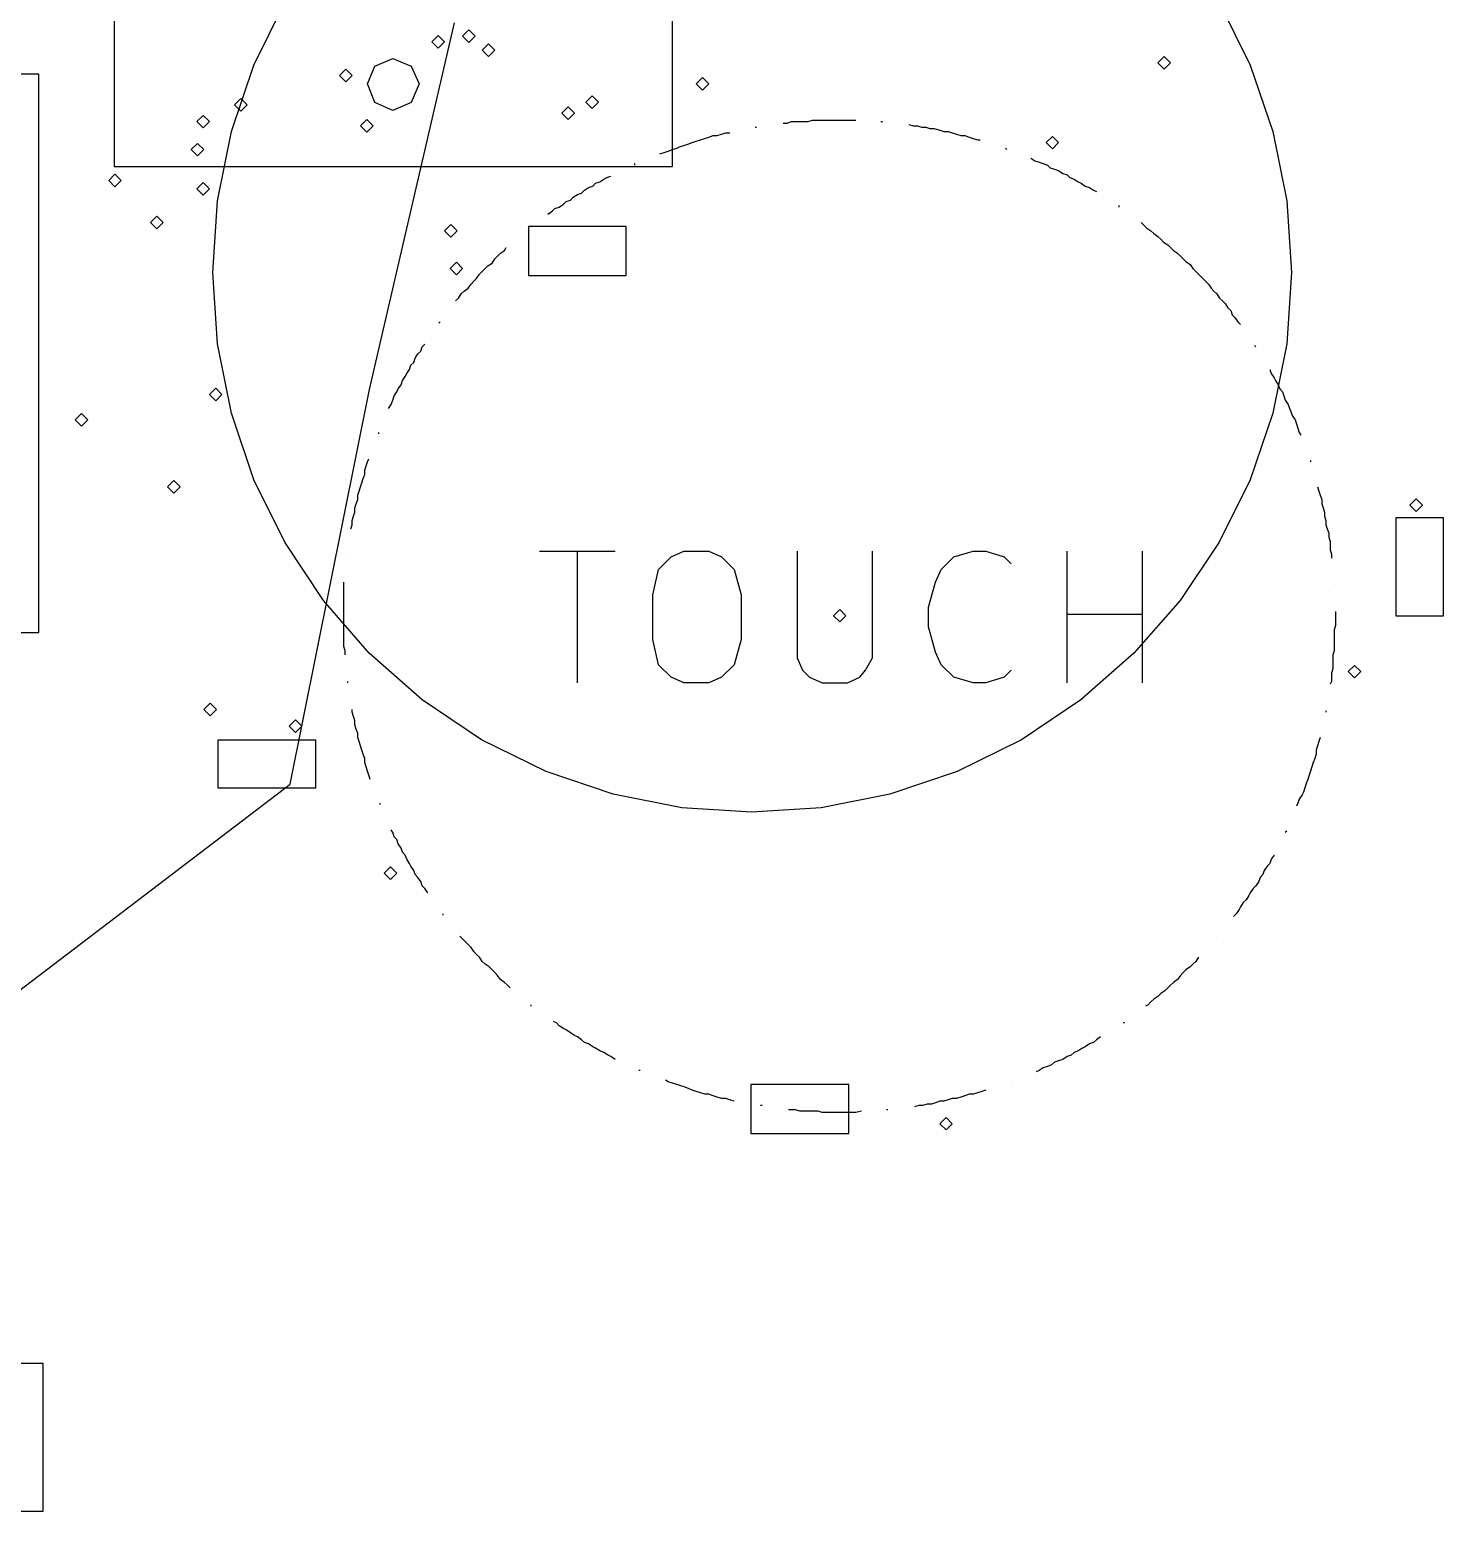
# Model space of a CAD drawing. Extents: x 11 to 154, y 0 to 137.
# Drawn here: x 106.08 to 148.86, y 4.04 to 48.86 of the extents above; entities that cross this region are included whole.
import ezdxf

# ---------------------------------------------------------------- set-up
doc = ezdxf.new("R2010")
doc.units = 0

msp = doc.modelspace()

# ---------------------------------------------------------------- linework, layer by layer
at = {"layer": '1'}
for p, q in [((108.638548, 101.70627), (108.638548, 44.725675)), ((125.529535, 44.725675), (125.529535, 101.70627)), ((112.866502, 47.792443), (113.797916, 49.686609)), ((142.065954, 49.686609), (143.005141, 47.792443)), ((118.248205, 48.493334), (118.438705, 48.683838)), ((118.438705, 48.302837), (118.248205, 48.493334)), ((118.438705, 48.683838), (118.629205, 48.493334)), ((118.629205, 48.493334), (118.438705, 48.302837)), ((118.629205, 48.493334), (118.629205, 48.493334)), ((119.179543, 48.66267), (119.370042, 48.853168)), ((119.370042, 48.472172), (119.179543, 48.66267)), ((119.370042, 48.853168), (119.560542, 48.66267)), ((119.560542, 48.66267), (119.370042, 48.472172)), ((119.560542, 48.66267), (119.560542, 48.66267)), ((119.772206, 48.239337), (119.962706, 48.429835)), ((119.962706, 48.429835), (120.153205, 48.239337)), ((116.523121, 47.763088), (117.062871, 47.985338)), ((117.062871, 47.985338), (117.623787, 47.763088)), ((119.962706, 48.048838), (119.772206, 48.239337)), ((120.153205, 48.239337), (119.962706, 48.048838)), ((120.153205, 48.239337), (120.153205, 48.239337)), ((140.219164, 47.858335), (140.409664, 48.048839)), ((140.409664, 48.048839), (140.600164, 47.858335)), ((106.352546, 47.519669), (49.329631, 47.519669)), ((106.352546, 30.628693), (106.352546, 47.519669)), ((112.184622, 45.784671), (112.866502, 47.792443)), ((115.454209, 47.477336), (115.644708, 47.667839)), ((115.644708, 47.667839), (115.835208, 47.477336)), ((116.300872, 47.223339), (116.523121, 47.763088)), ((117.623787, 47.763088), (117.867203, 47.223339)), ((140.409664, 47.667837), (140.219164, 47.858335)), ((140.600164, 47.858335), (140.409664, 47.667837)), ((140.600164, 47.858335), (140.600164, 47.858335)), ((143.005141, 47.792443), (143.693801, 45.784671)), ((115.644708, 47.286838), (115.454209, 47.477336)), ((115.835208, 47.477336), (115.644708, 47.286838)), ((115.835208, 47.477336), (115.835208, 47.477336)), ((116.523121, 46.662423), (116.300872, 47.223339)), ((117.867203, 47.223339), (117.623787, 46.662423)), ((117.867203, 47.223339), (117.867203, 47.223339)), ((126.249192, 47.223339), (126.439692, 47.413836)), ((126.439692, 47.032841), (126.249192, 47.223339)), ((126.439692, 47.413836), (126.630192, 47.223339)), ((126.630192, 47.223339), (126.439692, 47.032841)), ((126.630192, 47.223339), (126.630192, 47.223339)), ((112.279213, 46.588339), (112.469712, 46.778839)), ((112.469712, 46.778839), (112.660212, 46.588339)), ((117.062871, 46.419006), (116.523121, 46.662423)), ((117.623787, 46.662423), (117.062871, 46.419006)), ((122.904858, 46.673009), (123.095358, 46.863506)), ((123.095358, 46.482505), (122.904858, 46.673009)), ((123.095358, 46.863506), (123.285858, 46.673009)), ((123.285858, 46.673009), (123.095358, 46.482505)), ((123.285858, 46.673009), (123.285858, 46.673009)), ((111.136211, 46.080337), (111.326711, 46.270841)), ((111.326711, 46.270841), (111.517211, 46.080337)), ((112.469712, 46.397842), (112.279213, 46.588339)), ((112.660212, 46.588339), (112.469712, 46.397842)), ((112.660212, 46.588339), (112.660212, 46.588339)), ((122.1852, 46.334342), (122.3757, 46.52484)), ((122.3757, 46.143839), (122.1852, 46.334342)), ((122.3757, 46.52484), (122.5662, 46.334342)), ((122.5662, 46.334342), (122.3757, 46.143839)), ((122.5662, 46.334342), (122.5662, 46.334342)), ((111.326711, 45.88984), (111.136211, 46.080337)), ((111.517211, 46.080337), (111.326711, 45.88984)), ((111.517211, 46.080337), (111.517211, 46.080337)), ((111.765671, 43.686611), (112.184622, 45.784671)), ((116.089197, 45.953343), (116.279698, 46.143841)), ((116.279698, 45.762839), (116.089197, 45.953343)), ((116.279698, 46.143841), (116.470199, 45.953343)), ((116.470199, 45.953343), (116.279698, 45.762839)), ((116.470199, 45.953343), (116.470199, 45.953343)), ((143.693801, 45.784671), (144.117547, 43.686611)), ((110.966876, 45.233677), (111.157375, 45.424175)), ((111.157375, 45.424175), (111.347875, 45.233677)), ((136.832502, 45.445341), (137.023002, 45.635839)), ((137.023002, 45.254843), (136.832502, 45.445341)), ((137.023002, 45.635839), (137.213501, 45.445341)), ((137.213501, 45.445341), (137.023002, 45.254843)), ((137.213501, 45.445341), (137.213501, 45.445341)), ((111.157375, 45.043173), (110.966876, 45.233677)), ((111.347875, 45.233677), (111.157375, 45.043173)), ((111.347875, 45.233677), (111.347875, 45.233677)), ((108.46921, 44.30234), (108.659711, 44.492843)), ((108.638548, 44.725675), (125.529535, 44.725675)), ((108.659711, 44.492843), (108.850212, 44.30234)), ((108.659711, 44.111842), (108.46921, 44.30234)), ((108.850212, 44.30234), (108.659711, 44.111842)), ((108.850212, 44.30234), (108.850212, 44.30234)), ((111.136211, 44.048343), (111.326711, 44.23884)), ((111.326711, 43.857845), (111.136211, 44.048343)), ((111.326711, 44.23884), (111.517211, 44.048343)), ((111.517211, 44.048343), (111.326711, 43.857845)), ((111.517211, 44.048343), (111.517211, 44.048343)), ((111.623044, 41.521578), (111.765671, 43.686611)), ((144.117547, 43.686611), (144.261993, 41.521578)), ((109.739205, 43.032344), (109.929706, 43.222842)), ((109.929706, 42.841846), (109.739205, 43.032344)), ((109.929706, 43.222842), (110.120207, 43.032344)), ((110.120207, 43.032344), (109.929706, 42.841846)), ((110.120207, 43.032344), (110.120207, 43.032344)), ((118.629205, 42.778347), (118.819704, 42.968845)), ((118.819704, 42.587843), (118.629205, 42.778347)), ((118.819704, 42.968845), (119.010204, 42.778347)), ((119.010204, 42.778347), (118.819704, 42.587843)), ((119.010204, 42.778347), (119.010204, 42.778347)), ((121.169194, 42.905341), (121.169194, 41.423677)), ((124.132528, 42.905341), (121.169194, 42.905341)), ((124.132528, 41.423677), (124.132528, 42.905341)), ((118.79854, 41.635346), (118.989042, 41.825845)), ((118.989042, 41.825845), (119.179543, 41.635346)), ((111.765671, 39.356545), (111.623044, 41.521578)), ((118.989042, 41.444848), (118.79854, 41.635346)), ((119.179543, 41.635346), (118.989042, 41.444848)), ((119.179543, 41.635346), (119.179543, 41.635346)), ((121.169194, 41.423677), (124.132528, 41.423677)), ((144.261993, 41.521578), (144.117547, 39.356545)), ((144.261993, 41.521578), (144.261993, 41.521578)), ((112.184622, 37.258484), (111.765671, 39.356545)), ((144.117547, 39.356545), (143.693801, 37.258484)), ((111.517211, 37.825353), (111.707712, 38.015851)), ((111.707712, 37.634849), (111.517211, 37.825353)), ((111.707712, 38.015851), (111.898213, 37.825353)), ((111.898213, 37.825353), (111.707712, 37.634849)), ((111.898213, 37.825353), (111.898213, 37.825353)), ((107.453221, 37.063351), (107.643721, 37.253851)), ((107.643721, 37.253851), (107.834221, 37.063351)), ((112.866502, 35.250713), (112.184622, 37.258484)), ((143.693801, 37.258484), (143.005141, 35.250713)), ((107.643721, 36.872854), (107.453221, 37.063351)), ((107.834221, 37.063351), (107.643721, 36.872854)), ((107.834221, 37.063351), (107.834221, 37.063351)), ((110.247218, 35.031357), (110.437718, 35.221854)), ((110.437718, 34.840853), (110.247218, 35.031357)), ((110.437718, 35.221854), (110.628217, 35.031357)), ((110.628217, 35.031357), (110.437718, 34.840853)), ((110.628217, 35.031357), (110.628217, 35.031357)), ((113.797916, 33.356546), (112.866502, 35.250713)), ((143.005141, 35.250713), (142.065954, 33.356546)), ((147.839155, 34.481021), (148.029654, 34.671519)), ((148.029654, 34.671519), (148.220154, 34.481021)), ((147.415848, 34.100019), (147.415848, 31.136695)), ((148.855153, 34.100019), (147.415848, 34.100019)), ((148.029654, 34.290522), (147.839155, 34.481021)), ((148.220154, 34.481021), (148.029654, 34.290522)), ((148.220154, 34.481021), (148.220154, 34.481021)), ((148.855153, 31.136695), (148.855153, 34.100019)), ((114.965472, 31.599302), (113.797916, 33.356546)), ((142.065954, 33.356546), (140.890626, 31.599302)), ((116.355773, 30.002295), (114.965472, 31.599302)), ((140.890626, 31.599302), (139.493545, 30.002295)), ((130.397851, 31.136695), (130.588351, 31.327193)), ((130.588351, 30.946191), (130.397851, 31.136695)), ((130.588351, 31.327193), (130.778851, 31.136695)), ((130.778851, 31.136695), (130.588351, 30.946191)), ((130.778851, 31.136695), (130.778851, 31.136695)), ((147.415848, 31.136695), (148.855153, 31.136695)), ((49.329631, 30.628693), (106.352546, 30.628693)), ((117.955425, 28.588843), (116.355773, 30.002295)), ((139.493545, 30.002295), (137.889098, 28.588843)), ((145.97649, 29.443358), (146.16699, 29.633862)), ((146.16699, 29.633862), (146.35749, 29.443358)), ((146.16699, 29.252861), (145.97649, 29.443358)), ((146.35749, 29.443358), (146.16699, 29.252861)), ((146.35749, 29.443358), (146.35749, 29.443358)), ((111.347875, 28.300365), (111.538375, 28.490857)), ((111.538375, 28.109861), (111.347875, 28.300365)), ((111.538375, 28.490857), (111.728875, 28.300365)), ((111.728875, 28.300365), (111.538375, 28.109861)), ((111.728875, 28.300365), (111.728875, 28.300365)), ((119.751034, 27.382262), (117.955425, 28.588843)), ((137.889098, 28.588843), (136.091669, 27.382262)), ((113.930208, 27.792371), (114.120708, 27.982863)), ((114.120708, 27.601865), (113.930208, 27.792371)), ((114.120708, 27.982863), (114.311207, 27.792371)), ((114.311207, 27.792371), (114.120708, 27.601865)), ((114.311207, 27.792371), (114.311207, 27.792371)), ((111.771219, 27.369028), (111.771219, 25.929696)), ((114.734535, 27.369028), (111.771219, 27.369028)), ((114.734535, 25.929696), (114.734535, 27.369028)), ((121.703325, 26.42381), (119.751034, 27.382262)), ((136.091669, 27.382262), (134.139378, 26.42381)), ((123.733006, 25.739202), (121.703325, 26.42381)), ((134.139378, 26.42381), (132.109697, 25.739202)), ((111.771219, 25.929696), (114.734535, 25.929696)), ((125.814281, 25.328437), (123.733006, 25.739202)), ((132.109697, 25.739202), (130.028423, 25.328437)), ((127.921352, 25.191515), (125.814281, 25.328437)), ((130.028423, 25.328437), (127.921352, 25.191515)), ((116.808871, 23.347363), (116.999372, 23.537867)), ((116.999372, 23.156872), (116.808871, 23.347363)), ((116.999372, 23.537867), (117.189873, 23.347363)), ((117.189873, 23.347363), (116.999372, 23.156872)), ((117.189873, 23.347363), (117.189873, 23.347363)), ((127.900188, 16.955043), (127.900188, 15.473387)), ((130.86352, 16.955043), (127.900188, 16.955043)), ((130.86352, 15.473387), (130.86352, 16.955043)), ((133.615188, 15.769717), (133.80569, 15.960211)), ((133.80569, 15.579213), (133.615188, 15.769717)), ((133.80569, 15.960211), (133.996191, 15.769717)), ((133.996191, 15.769717), (133.80569, 15.579213)), ((133.996191, 15.769717), (133.996191, 15.769717)), ((127.900188, 15.473387), (130.86352, 15.473387)), ((96.954571, 8.530715), (106.479559, 8.530715)), ((106.479559, 8.530715), (106.479559, 4.043398)), ((106.479559, 4.043398), (103.727887, 4.043398))]:
    msp.add_line(p, q, dxfattribs=at)
at = {"layer": 'Layer 1'}
for p, q in [((116.364313, 37.977401), (118.932077, 49.072209)), ((113.958278, 26.036342), (116.364313, 37.977401)), ((98.875497, 14.555406), (113.958278, 26.036342))]:
    msp.add_line(p, q, dxfattribs=at)
at = {"layer": 'top silk'}
for p, q in [((127.011684, 45.698814), (127.138678, 45.741147)), ((127.138678, 45.741147), (127.265688, 45.741147)), ((128.02769, 45.910485), (128.070016, 45.910485)), ((128.874343, 46.03748), (129.001353, 46.03748)), ((129.001353, 46.03748), (129.128348, 46.079813)), ((129.128348, 46.079813), (129.255342, 46.079813)), ((129.255342, 46.079813), (129.382352, 46.079813)), ((129.382352, 46.079813), (129.509347, 46.079813)), ((129.509347, 46.079813), (129.636342, 46.079813)), ((129.636342, 46.079813), (129.763355, 46.122149)), ((129.763355, 46.122149), (129.890349, 46.122149)), ((129.890349, 46.122149), (130.017344, 46.122149)), ((130.017344, 46.122149), (130.18668, 46.122149)), ((130.18668, 46.122149), (130.313674, 46.122149)), ((130.313674, 46.122149), (130.440684, 46.122149)), ((130.440684, 46.122149), (130.567679, 46.122149)), ((130.567679, 46.122149), (130.694674, 46.122149)), ((130.694674, 46.122149), (130.821687, 46.122149)), ((130.821687, 46.122149), (130.948681, 46.122149)), ((130.948681, 46.122149), (131.075676, 46.122149)), ((131.837675, 46.079813), (131.880019, 46.079813)), ((132.684343, 45.995152), (132.811338, 45.952818)), ((132.811338, 45.952818), (132.938351, 45.952818)), ((132.938351, 45.952818), (133.065345, 45.910485)), ((133.065345, 45.910485), (133.19234, 45.910485)), ((133.19234, 45.910485), (133.31935, 45.868149)), ((133.31935, 45.868149), (133.446345, 45.868149)), ((133.446345, 45.868149), (133.61568, 45.825816)), ((133.61568, 45.825816), (133.742675, 45.783483)), ((133.742675, 45.783483), (133.86967, 45.783483)), ((133.86967, 45.783483), (133.996683, 45.741147)), ((133.996683, 45.741147), (134.123677, 45.698814)), ((125.530027, 45.233153), (125.657021, 45.275486)), ((125.657021, 45.275486), (125.741688, 45.317814)), ((125.741688, 45.317814), (125.868685, 45.360147)), ((125.868685, 45.360147), (125.99568, 45.402481)), ((125.99568, 45.402481), (126.12269, 45.444816)), ((126.12269, 45.444816), (126.249684, 45.48715)), ((126.249684, 45.48715), (126.376679, 45.529483)), ((126.376679, 45.529483), (126.503689, 45.571819)), ((126.503689, 45.571819), (126.630684, 45.614152)), ((126.630684, 45.614152), (126.757679, 45.65648)), ((126.757679, 45.65648), (126.884689, 45.65648)), ((126.884689, 45.65648), (127.011684, 45.698814)), ((134.123677, 45.698814), (134.250672, 45.65648)), ((134.250672, 45.65648), (134.377682, 45.65648)), ((134.377682, 45.65648), (134.504677, 45.614152)), ((134.504677, 45.614152), (134.631671, 45.571819)), ((134.631671, 45.571819), (134.758666, 45.529483)), ((134.758666, 45.529483), (134.843335, 45.529483)), ((135.605334, 45.275486), (135.647678, 45.233153)), ((125.149024, 45.10615), (125.276019, 45.148484)), ((125.276019, 45.148484), (125.403014, 45.190819)), ((125.403014, 45.190819), (125.530027, 45.233153)), ((136.367336, 44.979148), (136.494346, 44.894486)), ((136.494346, 44.894486), (136.621341, 44.852153)), ((136.621341, 44.852153), (136.748335, 44.809817)), ((123.455688, 44.344149), (123.540357, 44.386484)), ((123.540357, 44.386484), (123.667352, 44.428818)), ((124.387025, 44.767484), (124.387025, 44.809817)), ((136.748335, 44.809817), (136.87533, 44.767484)), ((136.87533, 44.767484), (136.959999, 44.682815)), ((136.959999, 44.682815), (137.087009, 44.640482)), ((137.087009, 44.640482), (137.214004, 44.598148)), ((137.214004, 44.598148), (137.340999, 44.513487)), ((137.340999, 44.513487), (137.468009, 44.471151)), ((137.468009, 44.471151), (137.552678, 44.386484)), ((137.552678, 44.386484), (137.679673, 44.344149)), ((122.778356, 43.920816), (122.863025, 44.005485)), ((122.863025, 44.005485), (122.990019, 44.090152)), ((122.990019, 44.090152), (123.117014, 44.132487)), ((123.117014, 44.132487), (123.201683, 44.217154)), ((123.201683, 44.217154), (123.328693, 44.259482)), ((123.328693, 44.259482), (123.455688, 44.344149)), ((137.679673, 44.344149), (137.806667, 44.259482)), ((137.806667, 44.259482), (137.891336, 44.217154)), ((137.891336, 44.217154), (138.018331, 44.132487)), ((138.018331, 44.132487), (138.145341, 44.090152)), ((138.145341, 44.090152), (138.272336, 44.005485)), ((138.272336, 44.005485), (138.357005, 43.963149)), ((121.974028, 43.455155), (122.101023, 43.497488)), ((122.101023, 43.497488), (122.228018, 43.58215)), ((122.228018, 43.58215), (122.312687, 43.666819)), ((122.312687, 43.666819), (122.439681, 43.709152)), ((122.439681, 43.709152), (122.524351, 43.793821)), ((122.524351, 43.793821), (122.651361, 43.878488)), ((122.651361, 43.878488), (122.778356, 43.920816)), ((139.034335, 43.539816), (139.034335, 43.497488)), ((121.762352, 43.285817), (121.889362, 43.370486)), ((121.889362, 43.370486), (121.974028, 43.455155)), ((139.711668, 43.03182), (139.796337, 42.947153)), ((121.12736, 42.777822), (121.12736, 42.777822)), ((139.796337, 42.947153), (139.881006, 42.862484)), ((139.881006, 42.862484), (140.008, 42.777822)), ((140.008, 42.777822), (140.092667, 42.693153)), ((140.092667, 42.693153), (140.219662, 42.608487)), ((140.219662, 42.608487), (140.304331, 42.523818)), ((120.323017, 42.10049), (120.450028, 42.185151)), ((120.450028, 42.185151), (120.492356, 42.26982)), ((140.304331, 42.523818), (140.389, 42.439156)), ((140.389, 42.439156), (140.516, 42.354487)), ((140.516, 42.354487), (140.600666, 42.26982)), ((140.600666, 42.26982), (140.685333, 42.185151)), ((140.685333, 42.185151), (140.812333, 42.10049)), ((119.857364, 41.634821), (119.942018, 41.71949)), ((119.942018, 41.71949), (120.069028, 41.804152)), ((120.069028, 41.804152), (120.153697, 41.931154)), ((120.153697, 41.931154), (120.238367, 42.015823)), ((120.238367, 42.015823), (120.323017, 42.10049)), ((140.812333, 42.10049), (140.896999, 42.015823)), ((140.896999, 42.015823), (140.981666, 41.931154)), ((140.981666, 41.931154), (141.066332, 41.846485)), ((141.066332, 41.846485), (141.193332, 41.761824)), ((141.193332, 41.761824), (141.277999, 41.634821)), ((119.434024, 41.169153), (119.518693, 41.253822)), ((119.518693, 41.253822), (119.60336, 41.338491)), ((119.60336, 41.338491), (119.688029, 41.465486)), ((119.688029, 41.465486), (119.772698, 41.550155)), ((119.772698, 41.550155), (119.857364, 41.634821)), ((141.277999, 41.634821), (141.362665, 41.550155)), ((141.277999, 41.634821), (141.277999, 41.634821)), ((141.362665, 41.550155), (141.447332, 41.465486)), ((141.447332, 41.465486), (141.574332, 41.338491)), ((141.574332, 41.338491), (141.658998, 41.253822)), ((141.658998, 41.253822), (141.743665, 41.169153)), ((119.053022, 40.74582), (119.137691, 40.872822)), ((119.137691, 40.872822), (119.22236, 40.957491)), ((119.22236, 40.957491), (119.349355, 41.042158)), ((119.349355, 41.042158), (119.434024, 41.169153)), ((141.743665, 41.169153), (141.828332, 41.042158)), ((141.828332, 41.042158), (141.912998, 40.957491)), ((141.912998, 40.957491), (141.997665, 40.872822)), ((141.997665, 40.872822), (142.082331, 40.74582)), ((118.968355, 40.661158), (119.053022, 40.74582)), ((142.082331, 40.74582), (142.166998, 40.661158)), ((142.166998, 40.661158), (142.251664, 40.576489)), ((142.251664, 40.576489), (142.336331, 40.449487)), ((142.336331, 40.449487), (142.420997, 40.36482)), ((142.420997, 40.36482), (142.463331, 40.237823)), ((118.460361, 39.983826), (118.502702, 40.026154)), ((142.463331, 40.237823), (142.547997, 40.153156)), ((142.547997, 40.153156), (142.632664, 40.026154)), ((142.632664, 40.026154), (142.71733, 39.941493)), ((117.7407, 38.925494), (117.825354, 39.052489)), ((117.825354, 39.052489), (117.910023, 39.137158)), ((117.910023, 39.137158), (117.952364, 39.26416)), ((117.952364, 39.26416), (118.037033, 39.348822)), ((143.140663, 39.306488), (143.182996, 39.26416)), ((117.486696, 38.459825), (117.571365, 38.586828)), ((117.571365, 38.586828), (117.61369, 38.713825)), ((117.61369, 38.713825), (117.698359, 38.798492)), ((117.698359, 38.798492), (117.7407, 38.925494)), ((143.606329, 38.586828), (143.648663, 38.459825)), ((117.232691, 37.994157), (117.31736, 38.121159)), ((117.31736, 38.121159), (117.359701, 38.248156)), ((117.359701, 38.248156), (117.44437, 38.375159)), ((117.44437, 38.375159), (117.486696, 38.459825)), ((143.648663, 38.459825), (143.733329, 38.332823)), ((143.733329, 38.332823), (143.775662, 38.248156)), ((143.775662, 38.248156), (143.860329, 38.121159)), ((143.860329, 38.121159), (143.902662, 37.994157)), ((117.021027, 37.528496), (117.063371, 37.655493)), ((117.063371, 37.655493), (117.105696, 37.782495)), ((117.105696, 37.782495), (117.190365, 37.90949)), ((117.190365, 37.90949), (117.232691, 37.994157)), ((143.902662, 37.994157), (143.987329, 37.90949)), ((143.987329, 37.90949), (144.029662, 37.782495)), ((144.029662, 37.782495), (144.071995, 37.655493)), ((144.071995, 37.655493), (144.156662, 37.528496)), ((116.936358, 37.401493), (117.021027, 37.528496)), ((144.156662, 37.528496), (144.198995, 37.401493)), ((144.198995, 37.401493), (144.241328, 37.316827)), ((144.241328, 37.316827), (144.283662, 37.189824)), ((144.283662, 37.189824), (144.368328, 37.062827)), ((144.368328, 37.062827), (144.410662, 36.935825)), ((144.410662, 36.935825), (144.452995, 36.80883)), ((144.452995, 36.80883), (144.495328, 36.681828)), ((116.640027, 36.639494), (116.640027, 36.681828)), ((144.495328, 36.681828), (144.537661, 36.597161)), ((116.301369, 35.792826), (116.343697, 35.877493)), ((116.174359, 35.284829), (116.2167, 35.411832)), ((116.2167, 35.538829), (116.259028, 35.665831)), ((116.2167, 35.411832), (116.2167, 35.538829)), ((116.259028, 35.665831), (116.301369, 35.792826)), ((144.833994, 35.835159), (144.833994, 35.792826)), ((116.047364, 34.90383), (116.089689, 35.030832)), ((116.089689, 35.030832), (116.132033, 35.157827)), ((116.132033, 35.157827), (116.174359, 35.284829)), ((145.045661, 35.030832), (145.087994, 34.90383)), ((115.920369, 34.395828), (115.962695, 34.52283)), ((115.962695, 34.52283), (116.005039, 34.649833)), ((116.005039, 34.776827), (116.047364, 34.90383)), ((116.005039, 34.649833), (116.005039, 34.776827)), ((145.087994, 34.90383), (145.130327, 34.776827)), ((145.130327, 34.776827), (145.172661, 34.649833)), ((145.172661, 34.649833), (145.172661, 34.52283)), ((145.172661, 34.52283), (145.214994, 34.395828)), ((115.8357, 34.014828), (115.878026, 34.141831)), ((115.878026, 34.141831), (115.920369, 34.268833)), ((115.920369, 34.268833), (115.920369, 34.395828)), ((145.214994, 34.395828), (145.257327, 34.268833)), ((145.257327, 34.268833), (145.257327, 34.141831)), ((145.257327, 34.141831), (145.29966, 34.014828)), ((115.793359, 33.760829), (115.8357, 33.887831)), ((115.8357, 33.887831), (115.8357, 34.014828)), ((145.29966, 34.014828), (145.29966, 33.887831)), ((145.29966, 33.887831), (145.341994, 33.760829)), ((145.341994, 33.760829), (145.384327, 33.633834)), ((145.384327, 33.633834), (145.384327, 33.506832)), ((145.384327, 33.506832), (145.42666, 33.379829)), ((145.42666, 33.379829), (145.42666, 33.252834)), ((145.42666, 33.252834), (145.42666, 33.125832)), ((115.666364, 32.956496), (115.666364, 32.956496)), ((121.50836, 33.083499), (123.794362, 33.083499)), ((122.651361, 29.104168), (122.651361, 33.083499)), ((125.107001, 32.533167), (125.488, 32.914167)), ((125.488, 32.914167), (125.869, 33.0835)), ((125.869, 33.0835), (126.630999, 33.0835)), ((126.630999, 33.0835), (127.011999, 32.914167)), ((127.011999, 32.914167), (127.392998, 32.533167)), ((129.298, 33.0835), (129.298, 29.866171)), ((131.583997, 29.866171), (131.583997, 33.0835)), ((133.658336, 32.533196), (134.039336, 32.914196)), ((134.039336, 32.914196), (134.632001, 33.083529)), ((134.632001, 33.083529), (135.013001, 33.083529)), ((135.013001, 33.083529), (135.563334, 32.914196)), ((135.563334, 32.914196), (135.775, 32.702529)), ((137.468009, 29.104168), (137.468009, 33.083499)), ((139.753996, 29.104168), (139.753996, 33.083499)), ((145.42666, 33.125832), (145.468994, 32.99883)), ((145.468994, 32.99883), (145.468994, 32.871835)), ((124.937668, 31.771168), (125.107001, 32.533167)), ((127.392998, 32.533167), (127.604664, 31.771168)), ((133.489003, 32.152197), (133.658336, 32.533196)), ((115.581695, 32.025167), (115.581695, 32.152169)), ((115.581695, 31.898164), (115.581695, 32.025167)), ((115.581695, 31.771167), (115.581695, 31.898164)), ((133.277336, 31.390198), (133.489003, 32.152197)), ((145.55366, 32.0675), (145.55366, 32.0675)), ((115.581695, 31.644165), (115.581695, 31.771167)), ((115.581695, 31.51717), (115.581695, 31.644165)), ((115.581695, 31.390168), (115.581695, 31.51717)), ((115.581695, 31.263165), (115.581695, 31.390168)), ((124.937668, 30.416503), (124.937668, 31.771168)), ((127.604664, 31.771168), (127.604664, 30.416503)), ((133.277336, 30.797532), (133.277336, 31.390198)), ((115.581695, 31.13617), (115.581695, 31.263165)), ((115.581695, 31.009168), (115.581695, 31.13617)), ((115.581695, 30.839832), (115.581695, 31.009168)), ((137.468009, 31.178504), (139.753996, 31.178504)), ((145.595993, 31.263165), (145.595993, 31.13617)), ((145.595993, 31.13617), (145.595993, 30.966835)), ((145.595993, 30.966835), (145.595993, 30.839832)), ((115.581695, 30.712835), (115.581695, 30.839832)), ((115.581695, 30.585833), (115.581695, 30.712835)), ((115.581695, 30.458838), (115.581695, 30.585833)), ((133.489003, 30.035533), (133.277336, 30.797532)), ((145.595993, 30.839832), (145.55366, 30.712835)), ((145.55366, 30.712835), (145.55366, 30.585833)), ((145.55366, 30.585833), (145.55366, 30.458838)), ((115.581695, 30.331836), (115.581695, 30.458838)), ((115.581695, 30.204833), (115.581695, 30.331836)), ((115.624036, 30.077838), (115.581695, 30.204833)), ((115.624036, 29.950836), (115.624036, 30.077838)), ((125.107001, 29.654504), (124.937668, 30.416503)), ((127.604664, 30.416503), (127.392998, 29.654504)), ((133.658336, 29.654533), (133.489003, 30.035533)), ((145.55366, 30.077838), (145.511327, 29.950836)), ((145.55366, 30.458838), (145.55366, 30.331836)), ((145.55366, 30.331836), (145.55366, 30.204833)), ((145.55366, 30.204833), (145.55366, 30.077838)), ((125.488, 29.273505), (125.107001, 29.654504)), ((127.392998, 29.654504), (127.011999, 29.273505)), ((129.298, 29.866171), (129.467333, 29.485171)), ((131.372331, 29.485171), (131.583997, 29.866171)), ((134.039336, 29.273534), (133.658336, 29.654533)), ((145.511327, 29.950836), (145.511327, 29.823834)), ((145.511327, 29.823834), (145.511327, 29.696839)), ((145.511327, 29.696839), (145.511327, 29.527501)), ((115.70869, 29.104168), (115.70869, 29.146501)), ((125.869, 29.104172), (125.488, 29.273505)), ((127.011999, 29.273505), (126.630999, 29.104172)), ((129.467333, 29.485171), (129.679, 29.273505)), ((129.679, 29.273505), (130.059999, 29.104172)), ((130.821998, 29.104172), (131.202998, 29.273505)), ((131.202998, 29.273505), (131.372331, 29.485171)), ((134.632001, 29.1042), (134.039336, 29.273534)), ((135.563334, 29.273534), (135.013001, 29.1042)), ((135.775, 29.4852), (135.563334, 29.273534)), ((145.468994, 29.146501), (145.42666, 29.06184)), ((145.511327, 29.527501), (145.468994, 29.400506)), ((145.468994, 29.400506), (145.468994, 29.273504)), ((145.468994, 29.273504), (145.468994, 29.146501)), ((126.630999, 29.104172), (125.869, 29.104172)), ((130.059999, 29.104172), (130.821998, 29.104172)), ((135.013001, 29.1042), (134.632001, 29.1042)), ((115.8357, 28.215172), (115.8357, 28.299841)), ((145.29966, 28.2575), (145.29966, 28.215172)), ((115.878026, 28.088177), (115.8357, 28.215172)), ((115.920369, 27.961167), (115.878026, 28.088177)), ((115.920369, 27.834172), (115.920369, 27.961167)), ((115.962695, 27.707177), (115.920369, 27.834172)), ((116.005039, 27.580167), (115.962695, 27.707177)), ((116.005039, 27.453172), (116.005039, 27.580167)), ((116.047364, 27.326178), (116.005039, 27.453172)), ((145.130327, 27.453172), (145.087994, 27.326178)), ((116.089689, 27.199168), (116.047364, 27.326178)), ((116.132033, 27.072173), (116.089689, 27.199168)), ((116.174359, 26.945178), (116.132033, 27.072173)), ((116.2167, 26.818165), (116.174359, 26.945178)), ((145.003328, 26.945178), (144.960994, 26.818165)), ((145.045661, 27.199168), (145.003328, 27.072173)), ((145.003328, 27.072173), (145.003328, 26.945178)), ((145.087994, 27.326178), (145.045661, 27.199168)), ((116.2167, 26.691171), (116.2167, 26.818165)), ((116.259028, 26.564176), (116.2167, 26.691171)), ((116.301369, 26.437166), (116.259028, 26.564176)), ((144.876328, 26.564176), (144.833994, 26.437166)), ((144.918661, 26.691171), (144.876328, 26.564176)), ((144.960994, 26.818165), (144.918661, 26.691171)), ((116.343697, 26.310171), (116.301369, 26.437166)), ((116.386038, 26.183177), (116.343697, 26.310171)), ((144.706995, 26.056182), (144.664661, 25.929172)), ((144.749328, 26.183177), (144.706995, 26.056182)), ((144.791661, 26.310171), (144.749328, 26.183177)), ((144.833994, 26.437166), (144.791661, 26.310171)), ((144.495328, 25.590513), (144.452995, 25.463503)), ((144.579995, 25.717508), (144.495328, 25.590513)), ((144.622328, 25.802177), (144.579995, 25.717508)), ((144.664661, 25.929172), (144.622328, 25.802177)), ((116.682368, 25.421175), (116.682368, 25.463503)), ((144.452995, 25.463503), (144.410662, 25.378834)), ((117.063371, 24.574507), (117.021027, 24.659176)), ((117.105696, 24.447512), (117.063371, 24.574507)), ((117.190365, 24.362843), (117.105696, 24.447512)), ((117.232691, 24.235848), (117.190365, 24.362843)), ((117.31736, 24.108838), (117.232691, 24.235848)), ((144.114329, 24.616851), (144.071995, 24.574507)), ((117.359701, 23.981844), (117.31736, 24.108838)), ((117.44437, 23.897177), (117.359701, 23.981844)), ((117.486696, 23.770182), (117.44437, 23.897177)), ((117.571365, 23.643169), (117.486696, 23.770182)), ((143.648663, 23.770182), (143.606329, 23.643169)), ((143.733329, 23.897177), (143.648663, 23.770182)), ((117.61369, 23.558519), (117.571365, 23.643169)), ((117.698359, 23.431508), (117.61369, 23.558519)), ((117.7407, 23.304511), (117.698359, 23.431508)), ((143.436996, 23.431508), (143.394663, 23.304511)), ((143.521663, 23.558519), (143.436996, 23.431508)), ((143.606329, 23.643169), (143.521663, 23.558519)), ((117.825354, 23.219844), (117.7407, 23.304511)), ((117.910023, 23.09285), (117.825354, 23.219844)), ((117.952364, 22.96584), (117.910023, 23.09285)), ((118.037033, 22.881186), (117.952364, 22.96584)), ((118.121703, 22.754176), (118.037033, 22.881186)), ((143.09833, 22.881186), (143.013663, 22.754176)), ((143.182996, 22.96584), (143.09833, 22.881186)), ((143.267663, 23.09285), (143.182996, 22.96584)), ((143.309996, 23.219844), (143.267663, 23.09285)), ((143.394663, 23.304511), (143.309996, 23.219844)), ((142.801997, 22.457843), (142.71733, 22.330848)), ((142.886664, 22.542512), (142.801997, 22.457843)), ((142.97133, 22.669507), (142.886664, 22.542512)), ((143.013663, 22.754176), (142.97133, 22.669507)), ((118.587356, 22.076843), (118.587356, 22.119184)), ((142.590331, 22.119184), (142.505664, 22.034518)), ((142.674997, 22.246179), (142.590331, 22.119184)), ((142.71733, 22.330848), (142.674997, 22.246179)), ((119.180035, 21.357185), (119.095365, 21.441855)), ((119.264685, 21.272516), (119.180035, 21.357185)), ((119.349355, 21.187847), (119.264685, 21.272516)), ((119.434024, 21.10318), (119.349355, 21.187847)), ((119.518693, 20.976186), (119.434024, 21.10318)), ((141.997665, 21.399511), (141.997665, 21.399511)), ((119.60336, 20.891517), (119.518693, 20.976186)), ((119.688029, 20.806848), (119.60336, 20.891517)), ((119.772698, 20.679853), (119.688029, 20.806848)), ((119.857364, 20.595186), (119.772698, 20.679853)), ((141.362665, 20.679853), (141.277999, 20.595186)), ((141.447332, 20.806848), (141.362665, 20.679853)), ((119.984359, 20.510517), (119.857364, 20.595186)), ((120.069028, 20.425848), (119.984359, 20.510517)), ((120.153697, 20.341179), (120.069028, 20.425848)), ((120.238367, 20.256512), (120.153697, 20.341179)), ((120.323017, 20.129515), (120.238367, 20.256512)), ((140.896999, 20.256512), (140.812333, 20.129515)), ((140.981666, 20.341179), (140.896999, 20.256512)), ((141.066332, 20.425848), (140.981666, 20.341179)), ((141.193332, 20.510517), (141.066332, 20.425848)), ((141.277999, 20.595186), (141.193332, 20.510517)), ((120.450028, 20.044848), (120.323017, 20.129515)), ((120.534697, 19.960179), (120.450028, 20.044848)), ((120.619366, 19.87551), (120.534697, 19.960179)), ((140.431333, 19.790844), (140.304331, 19.70619)), ((140.516, 19.87551), (140.431333, 19.790844)), ((140.600666, 19.960179), (140.516, 19.87551)), ((140.685333, 20.044848), (140.600666, 19.960179)), ((140.812333, 20.129515), (140.685333, 20.044848)), ((121.254355, 19.325191), (121.254355, 19.367516)), ((139.923331, 19.367516), (139.838662, 19.325191)), ((140.008, 19.452185), (139.923331, 19.367516)), ((140.092667, 19.536854), (140.008, 19.452185)), ((140.219662, 19.621521), (140.092667, 19.536854)), ((140.304331, 19.70619), (140.219662, 19.621521)), ((122.016356, 18.817178), (121.931687, 18.859522)), ((122.101023, 18.732512), (122.016356, 18.817178)), ((122.228018, 18.647858), (122.101023, 18.732512)), ((122.312687, 18.605517), (122.228018, 18.647858)), ((122.439681, 18.520848), (122.312687, 18.605517)), ((122.566692, 18.436179), (122.439681, 18.520848)), ((122.651361, 18.393853), (122.566692, 18.436179)), ((122.778356, 18.309184), (122.651361, 18.393853)), ((138.484, 18.393853), (138.357005, 18.309184)), ((139.203673, 18.817178), (139.16133, 18.817178)), ((122.863025, 18.224515), (122.778356, 18.309184)), ((122.990019, 18.182189), (122.863025, 18.224515)), ((123.117014, 18.09752), (122.990019, 18.182189)), ((123.201683, 18.055179), (123.117014, 18.09752)), ((123.328693, 17.97051), (123.201683, 18.055179)), ((123.455688, 17.928184), (123.328693, 17.97051)), ((123.582683, 17.843515), (123.455688, 17.928184)), ((137.679673, 17.928184), (137.595004, 17.843515)), ((137.806667, 17.97051), (137.679673, 17.928184)), ((137.933662, 18.055179), (137.806667, 17.97051)), ((138.018331, 18.09752), (137.933662, 18.055179)), ((138.145341, 18.182189), (138.018331, 18.09752)), ((138.272336, 18.224515), (138.145341, 18.182189)), ((138.357005, 18.309184), (138.272336, 18.224515)), ((123.667352, 17.80119), (123.582683, 17.843515)), ((123.794362, 17.716521), (123.667352, 17.80119)), ((136.87533, 17.504857), (136.748335, 17.462516)), ((137.00234, 17.547185), (136.87533, 17.504857)), ((137.087009, 17.631852), (137.00234, 17.547185)), ((137.214004, 17.67418), (137.087009, 17.631852)), ((137.340999, 17.716521), (137.214004, 17.67418)), ((137.468009, 17.80119), (137.340999, 17.716521)), ((137.595004, 17.843515), (137.468009, 17.80119)), ((124.556345, 17.377847), (124.51402, 17.377847)), ((125.403014, 17.039188), (125.318347, 17.081516)), ((125.530027, 16.996847), (125.403014, 17.039188)), ((135.774672, 17.039188), (135.774672, 17.039188)), ((136.621341, 17.377847), (136.536672, 17.335521)), ((136.748335, 17.462516), (136.621341, 17.377847)), ((125.657021, 16.954519), (125.530027, 16.996847)), ((125.784016, 16.912178), (125.657021, 16.954519)), ((125.911026, 16.869852), (125.784016, 16.912178)), ((126.038021, 16.827524), (125.911026, 16.869852)), ((126.12269, 16.785183), (126.038021, 16.827524)), ((126.249684, 16.742858), (126.12269, 16.785183)), ((126.376679, 16.700514), (126.249684, 16.742858)), ((126.503689, 16.658189), (126.376679, 16.700514)), ((126.630684, 16.658189), (126.503689, 16.658189)), ((126.757679, 16.615848), (126.630684, 16.658189)), ((126.884689, 16.57352), (126.757679, 16.615848)), ((134.377682, 16.615848), (134.250672, 16.57352)), ((134.504677, 16.658189), (134.377682, 16.615848)), ((134.631671, 16.658189), (134.504677, 16.658189)), ((134.758666, 16.700514), (134.631671, 16.658189)), ((134.885676, 16.742858), (134.758666, 16.700514)), ((135.012671, 16.785183), (134.885676, 16.742858)), ((127.011684, 16.531194), (126.884689, 16.57352)), ((127.138678, 16.531194), (127.011684, 16.531194)), ((127.265688, 16.488853), (127.138678, 16.531194)), ((127.392683, 16.446525), (127.265688, 16.488853)), ((128.239354, 16.319515), (128.19701, 16.319515)), ((129.128348, 16.19252), (129.043681, 16.19252)), ((129.255342, 16.19252), (129.128348, 16.19252)), ((129.382352, 16.150195), (129.255342, 16.19252)), ((129.509347, 16.150195), (129.382352, 16.150195)), ((129.636342, 16.150195), (129.509347, 16.150195)), ((129.80568, 16.150195), (129.636342, 16.150195)), ((129.932675, 16.150195), (129.80568, 16.150195)), ((130.059685, 16.107851), (129.932675, 16.150195)), ((131.245012, 16.150195), (131.075676, 16.107851)), ((132.049339, 16.19252), (132.007013, 16.19252)), ((132.980676, 16.319515), (132.853681, 16.277189)), ((133.107671, 16.319515), (132.980676, 16.319515)), ((133.234681, 16.361858), (133.107671, 16.319515)), ((133.361676, 16.361858), (133.234681, 16.361858)), ((133.48867, 16.404184), (133.361676, 16.361858)), ((133.61568, 16.446525), (133.48867, 16.404184)), ((133.742675, 16.446525), (133.61568, 16.446525)), ((133.86967, 16.488853), (133.742675, 16.446525)), ((133.996683, 16.531194), (133.86967, 16.488853)), ((134.123677, 16.531194), (133.996683, 16.531194)), ((134.250672, 16.57352), (134.123677, 16.531194)), ((130.18668, 16.107851), (130.059685, 16.107851)), ((130.313674, 16.107851), (130.18668, 16.107851)), ((130.440684, 16.107851), (130.313674, 16.107851)), ((130.567679, 16.107851), (130.440684, 16.107851)), ((130.694674, 16.107851), (130.567679, 16.107851)), ((130.821687, 16.107851), (130.694674, 16.107851)), ((130.948681, 16.107851), (130.821687, 16.107851)), ((131.075676, 16.107851), (130.948681, 16.107851))]:
    msp.add_line(p, q, dxfattribs=at)

doc.saveas('drawing.dxf')
